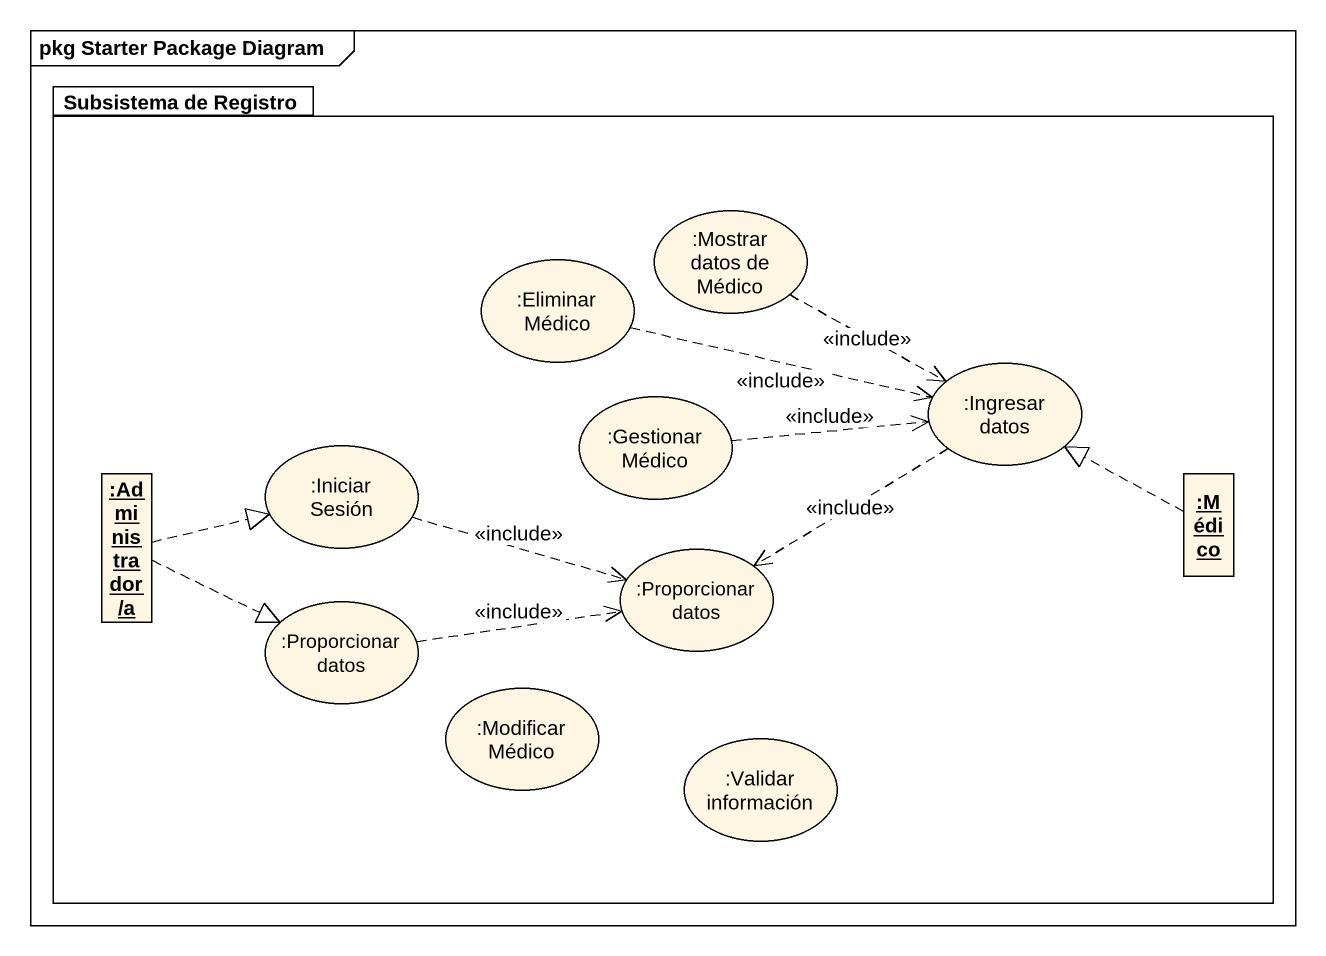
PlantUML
@startuml
mainframe pkg Starter Package Diagram
allowmixing
hide circle
hide empty members
package "Subsistema de Registro" as Subsistema_de_Registro {
  usecase ":Mostrar datos de Médico" as Mostrar_datos_de_Médico
  usecase ":Eliminar Médico" as Eliminar_Médico
  usecase ":Gestionar Médico" as Gestionar_Médico
  usecase ":Ingresar datos" as Ingresar_datos
  object ":Administrador/a" as Administrador_a
  usecase ":Iniciar Sesión" as Iniciar_Sesión
  object ":Médico" as Médico
  usecase ":Proporcionar datos" as Proporcionar_datos
  usecase ":Proporcionar datos" as Proporcionar_datos_2
  usecase ":Modificar Médico" as Modificar_Médico
  usecase ":Validar información" as Validar_información
}
Mostrar_datos_de_Médico .right.> Ingresar_datos : <<include>>
Eliminar_Médico .right.> Ingresar_datos : <<include>>
Gestionar_Médico .right.> Ingresar_datos : <<include>>
Ingresar_datos ..> Proporcionar_datos : <<include>>
Administrador_a .right.|> Iniciar_Sesión
Administrador_a .right.|> Proporcionar_datos_2
Iniciar_Sesión .right.> Proporcionar_datos : <<include>>
Médico .left.|> Ingresar_datos
Proporcionar_datos_2 .right.> Proporcionar_datos : <<include>>
@enduml
